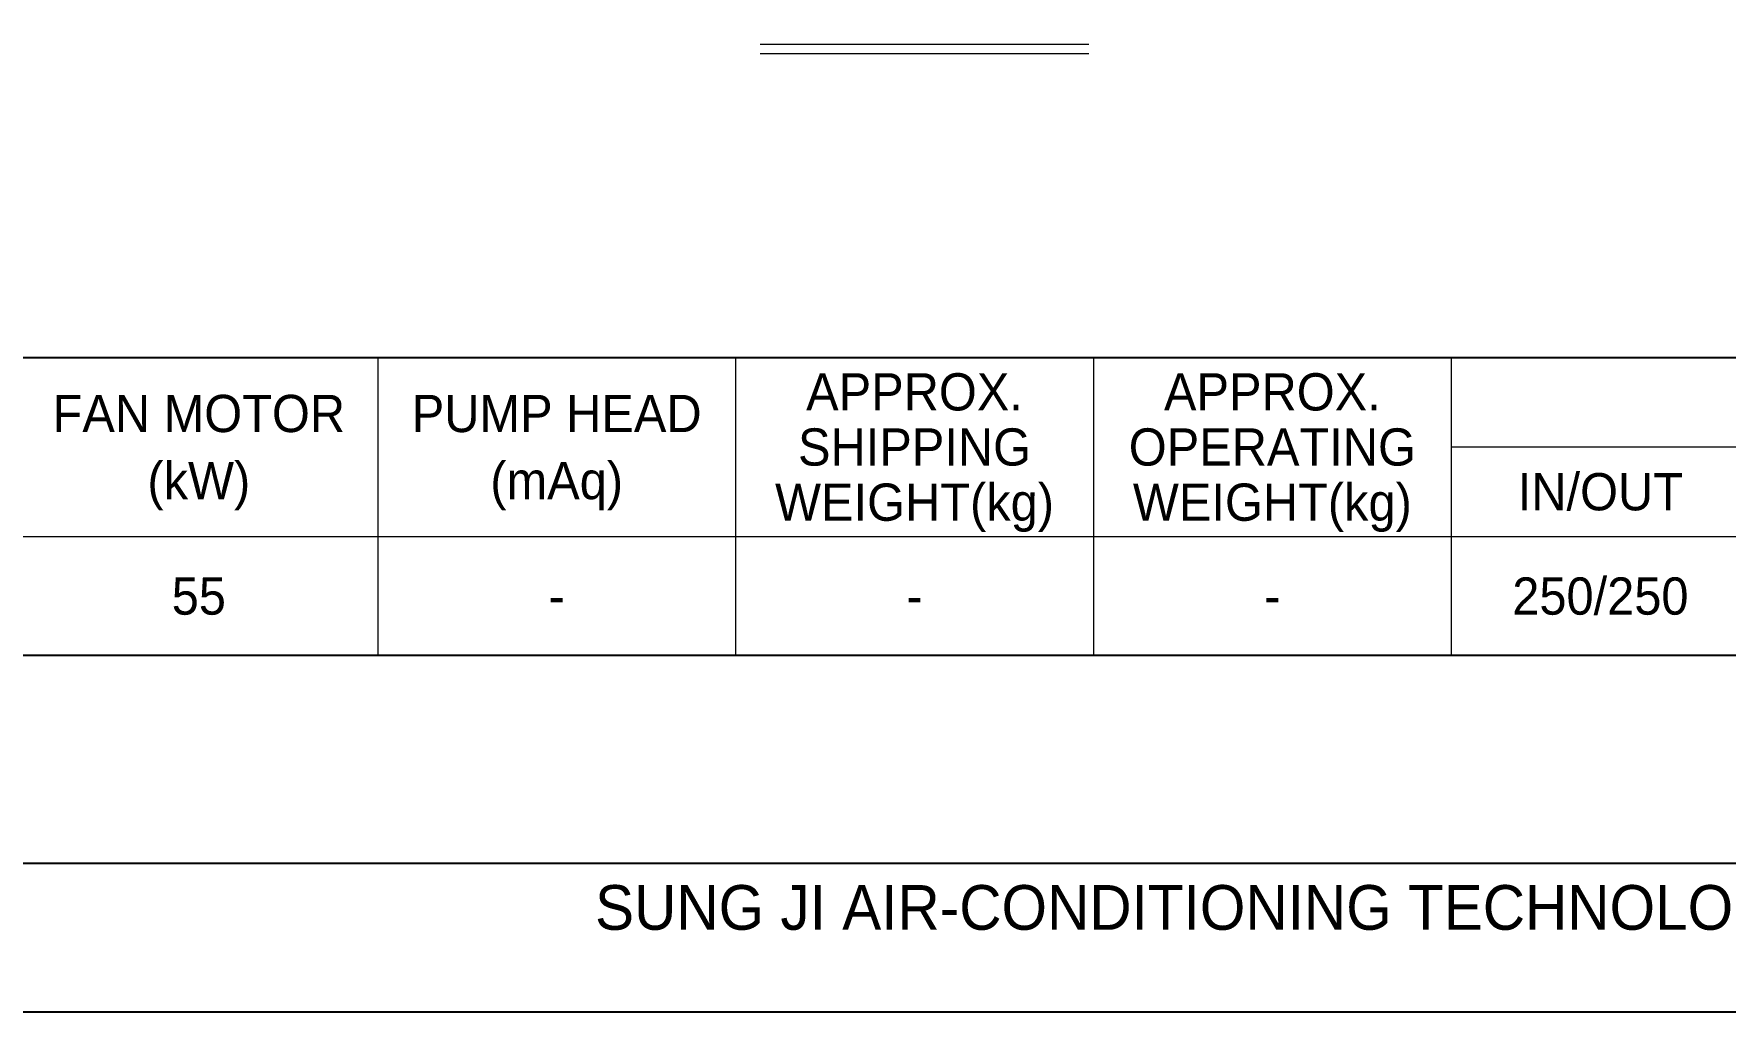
# Model space of a CAD drawing. Header units: millimetres. Extents: x -662642 to 33419, y -141169 to 23423.
# Drawn here: x 10698 to 19059, y 1526 to 6365 of the extents above; entities that cross this region are included whole.
import ezdxf
from ezdxf.enums import TextEntityAlignment as Align

# ---------------------------------------------------------------- set-up
doc = ezdxf.new("R2010")
doc.units = ezdxf.units.MM
for name, color, linetype in [('냉각탑_box', 1, 'Continuous'), ('냉각탑_form', 1, 'Continuous'), ('냉각탑_text', 3, 'Continuous')]:
    doc.layers.add(name, color=color, linetype=linetype)
doc.styles.add('돋움', font='Dotum.ttf')

msp = doc.modelspace()

# ---------------------------------------------------------------- linework, layer by layer
at = {"layer": 'Defpoints'}
msp.add_lwpolyline([(2452.8, 23423.1), (33418.6, 23423.1), (33418.6, 1525.9), (2452.8, 1525.9)], close=True, dxfattribs=at)
at = {"layer": '냉각탑_box', "lineweight": 20}
for p, q in [((14289.3, 6313.4), (15912.7, 6313.4)), ((14289.3, 6266.7), (15912.7, 6266.7)), ((12398.1, 4763.3), (12398.1, 3289.1)), ((14167.2, 4763.3), (14167.2, 3289.1)), ((15936.2, 4763.3), (15936.2, 3289.1)), ((17705.3, 4763.3), (17705.3, 3289.1)), ((17705.3, 4321.1), (23380.9, 4321.1)), ((7533.3, 3878.8), (23380.9, 3878.8))]:
    msp.add_line(p, q, dxfattribs=at)
at = {"layer": '냉각탑_box'}
msp.add_lwpolyline([(7533.3, 4763.3), (23380.9, 4763.3), (23380.9, 3289.1), (7533.3, 3289.1)], close=True, dxfattribs=at)
at = {"layer": '냉각탑_form'}
msp.add_lwpolyline([(3190.1, 22685.8), (3190.1, 2263.2), (32681.3, 2263.2), (32681.3, 22685.8)], close=True, dxfattribs=at)

# ---------------------------------------------------------------- texts
at = {"layer": '냉각탑_form', "lineweight": 20, "style": '돋움'}
msp.add_text('SUNG JI AIR-CONDITIONING TECHNOLOGY CO. LTD', height=221.184, dxfattribs=at).set_placement((13472.4, 1933.4))
at = {"layer": '냉각탑_text', "lineweight": 20, "style": '돋움'}
for s, height, p in [('APPROX.', 184.27, (15051.7, 4593.8)), ('APPROX.', 184.27, (16820.7, 4593.8)), ('FAN MOTOR', 184.27, (11513.6, 4486.9)), ('PUMP HEAD', 184.27, (13282.7, 4486.9)), ('SHIPPING', 184.27, (15051.7, 4321.1)), ('OPERATING', 184.27, (16820.7, 4321.1)), ('(kW)', 184.27, (11513.6, 4155.2)), ('(mAq)', 184.27, (13282.7, 4155.2)), ('IN/OUT', 184.27, (18442.4, 4099.9)), ('WEIGHT(kg)', 184.27, (15051.7, 4048.3)), ('WEIGHT(kg)', 184.27, (16820.7, 4048.3)), ('250/250', 184.27, (18442.4, 3584)), ('55', 184.27, (11513.6, 3584)), ('-', 184.3, (13282.7, 3584)), ('-', 184.3, (15051.7, 3584)), ('-', 184.3, (16820.7, 3584))]:
    msp.add_text(s, height=height, dxfattribs=at).set_placement(p, align=Align.MIDDLE_CENTER)

doc.saveas('drawing.dxf')
